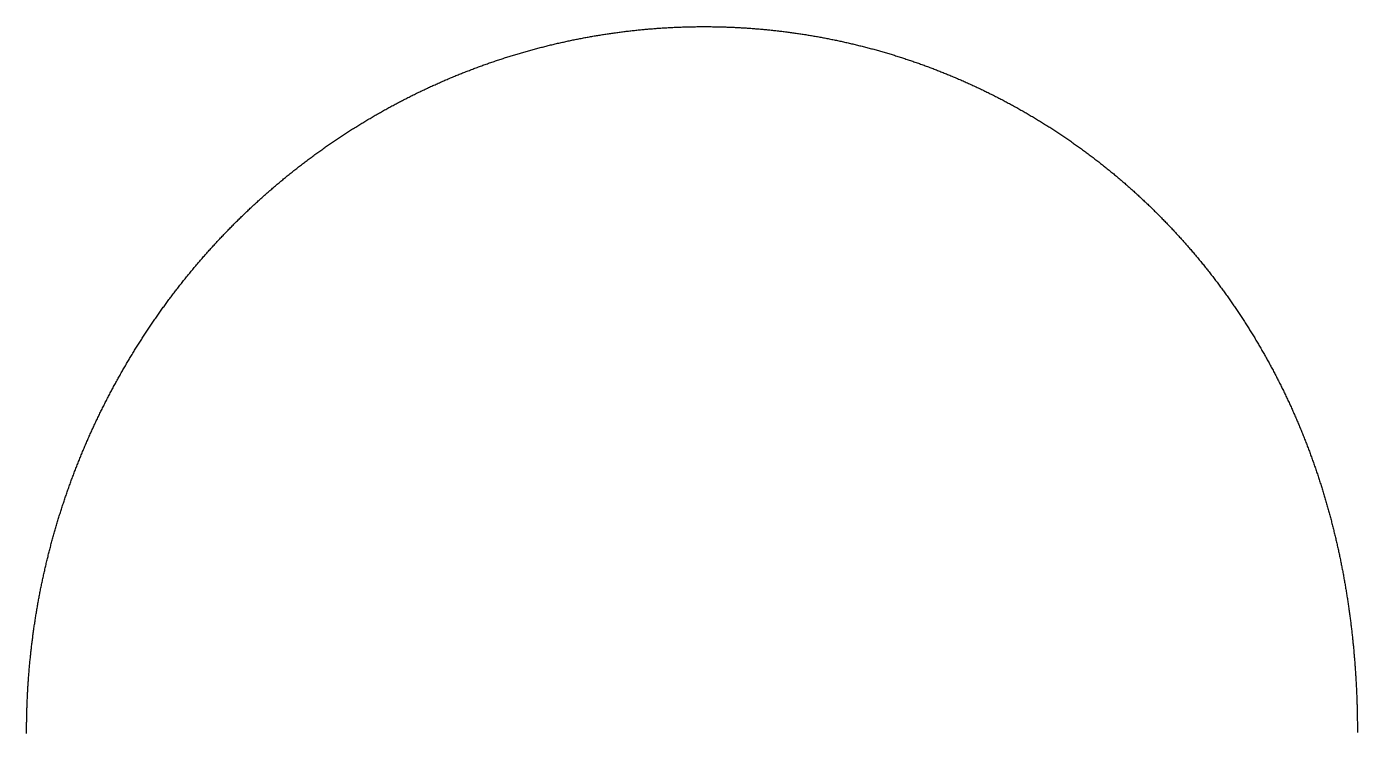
# Model space of a CAD drawing. Header units: metres. Extents: x -295 to 245, y -287 to 286.
# Drawn here: x -295 to 245, y 0 to 286 of the extents above; entities that cross this region are included whole.
import ezdxf

# ---------------------------------------------------------------- set-up
doc = ezdxf.new("R2010")
doc.units = ezdxf.units.M

msp = doc.modelspace()

# ---------------------------------------------------------------- linework, layer by layer
msp.add_lwpolyline([(-294.61, -0.89), (-294.61, -0.4), (-294.61, 0.08), (-294.61, 0.57), (-294.61, 1.06), (-294.6, 1.54), (-294.6, 2.03), (-294.6, 2.52), (-294.59, 3.01), (-294.59, 3.49), (-294.58, 3.98), (-294.57, 4.47), (-294.57, 4.95), (-294.56, 5.44), (-294.55, 5.93), (-294.54, 6.41), (-294.53, 6.9), (-294.52, 7.39), (-294.5, 7.88), (-294.49, 8.36), (-294.48, 8.85), (-294.46, 9.34), (-294.44, 9.82), (-294.43, 10.31), (-294.41, 10.8), (-294.39, 11.28), (-294.37, 11.77), (-294.35, 12.26), (-294.33, 12.74), (-294.31, 13.23), (-294.29, 13.72), (-294.27, 14.2), (-294.24, 14.69), (-294.22, 15.18), (-294.19, 15.66), (-294.17, 16.15), (-294.14, 16.64), (-294.11, 17.12), (-294.08, 17.61), (-294.05, 18.09), (-294.02, 18.58), (-293.99, 19.07), (-293.96, 19.55), (-293.93, 20.04), (-293.89, 20.52), (-293.86, 21.01), (-293.82, 21.5), (-293.79, 21.98), (-293.75, 22.47), (-293.71, 22.95), (-293.67, 23.44), (-293.64, 23.92), (-293.6, 24.41), (-293.55, 24.9), (-293.51, 25.38), (-293.47, 25.87), (-293.43, 26.35), (-293.38, 26.84), (-293.34, 27.32), (-293.29, 27.81), (-293.25, 28.29), (-293.2, 28.78), (-293.15, 29.26), (-293.1, 29.75), (-293.05, 30.23), (-293, 30.71), (-292.95, 31.2), (-292.9, 31.68), (-292.85, 32.17), (-292.79, 32.65), (-292.74, 33.14), (-292.68, 33.62), (-292.63, 34.1), (-292.57, 34.59), (-292.51, 35.07), (-292.46, 35.55), (-292.4, 36.04), (-292.34, 36.52), (-292.28, 37.01), (-292.21, 37.49), (-292.15, 37.97), (-292.09, 38.45), (-292.02, 38.94), (-291.96, 39.42), (-291.89, 39.9), (-291.83, 40.39), (-291.76, 40.87), (-291.69, 41.35), (-291.62, 41.83), (-291.55, 42.31), (-291.48, 42.8), (-291.41, 43.28), (-291.34, 43.76), (-291.27, 44.24), (-291.19, 44.72), (-291.12, 45.2), (-291.04, 45.69), (-290.97, 46.17), (-290.89, 46.65), (-290.81, 47.13), (-290.74, 47.61), (-290.66, 48.09), (-290.58, 48.57), (-290.5, 49.05), (-290.42, 49.53), (-290.33, 50.01), (-290.25, 50.49), (-290.17, 50.97), (-290.08, 51.45), (-290, 51.93), (-289.91, 52.41), (-289.82, 52.89), (-289.74, 53.37), (-289.65, 53.85), (-289.56, 54.33), (-289.47, 54.81), (-289.38, 55.28), (-289.28, 55.76), (-289.19, 56.24), (-289.1, 56.72), (-289, 57.2), (-288.91, 57.67), (-288.81, 58.15), (-288.72, 58.63), (-288.62, 59.11), (-288.52, 59.58), (-288.42, 60.06), (-288.32, 60.54), (-288.22, 61.01), (-288.12, 61.49), (-288.02, 61.97), (-287.92, 62.44), (-287.81, 62.92), (-287.71, 63.39), (-287.6, 63.87), (-287.5, 64.35), (-287.39, 64.82), (-287.28, 65.3), (-287.17, 65.77), (-287.06, 66.25), (-286.95, 66.72), (-286.84, 67.19), (-286.73, 67.67), (-286.62, 68.14), (-286.51, 68.62), (-286.39, 69.09), (-286.28, 69.56), (-286.16, 70.04), (-286.05, 70.51), (-285.93, 70.98), (-285.81, 71.45), (-285.69, 71.93), (-285.57, 72.4), (-285.45, 72.87), (-285.33, 73.34), (-285.21, 73.82), (-285.09, 74.29), (-284.97, 74.76), (-284.84, 75.23), (-284.72, 75.7), (-284.59, 76.17), (-284.47, 76.64), (-284.34, 77.11), (-284.21, 77.58), (-284.08, 78.05), (-283.95, 78.52), (-283.82, 78.99), (-283.69, 79.46), (-283.56, 79.93), (-283.43, 80.4), (-283.29, 80.87), (-283.16, 81.33), (-283.02, 81.8), (-282.89, 82.27), (-282.75, 82.74), (-282.62, 83.2), (-282.48, 83.67), (-282.34, 84.14), (-282.2, 84.61), (-282.06, 85.07), (-281.92, 85.54), (-281.78, 86), (-281.63, 86.47), (-281.49, 86.94), (-281.35, 87.4), (-281.2, 87.87), (-281.06, 88.33), (-280.91, 88.8), (-280.76, 89.26), (-280.61, 89.72), (-280.47, 90.19), (-280.32, 90.65), (-280.17, 91.11), (-280.01, 91.58), (-279.86, 92.04), (-279.71, 92.5), (-279.56, 92.97), (-279.4, 93.43), (-279.25, 93.89), (-279.09, 94.35), (-278.94, 94.81), (-278.78, 95.27), (-278.62, 95.73), (-278.46, 96.19), (-278.3, 96.65), (-278.14, 97.11), (-277.98, 97.57), (-277.82, 98.03), (-277.66, 98.49), (-277.49, 98.95), (-277.33, 99.41), (-277.16, 99.87), (-277, 100.33), (-276.83, 100.79), (-276.67, 101.24), (-276.5, 101.7), (-276.33, 102.16), (-276.16, 102.61), (-275.99, 103.07), (-275.82, 103.53), (-275.65, 103.98), (-275.48, 104.44), (-275.3, 104.89), (-275.13, 105.35), (-274.95, 105.8), (-274.78, 106.26), (-274.6, 106.71), (-274.43, 107.17), (-274.25, 107.62), (-274.07, 108.07), (-273.89, 108.53), (-273.71, 108.98), (-273.53, 109.43), (-273.35, 109.88), (-273.17, 110.33), (-272.98, 110.79), (-272.8, 111.24), (-272.62, 111.69), (-272.43, 112.14), (-272.25, 112.59), (-272.06, 113.04), (-271.87, 113.49), (-271.68, 113.94), (-271.5, 114.39), (-271.31, 114.84), (-271.12, 115.28), (-270.92, 115.73), (-270.73, 116.18), (-270.54, 116.63), (-270.35, 117.07), (-270.15, 117.52), (-269.96, 117.97), (-269.76, 118.41), (-269.57, 118.86), (-269.37, 119.31), (-269.17, 119.75), (-268.97, 120.2), (-268.78, 120.64), (-268.58, 121.08), (-268.38, 121.53), (-268.17, 121.97), (-267.97, 122.42), (-267.77, 122.86), (-267.57, 123.3), (-267.36, 123.74), (-267.16, 124.19), (-266.95, 124.63), (-266.74, 125.07), (-266.54, 125.51), (-266.33, 125.95), (-266.12, 126.39), (-265.91, 126.83), (-265.7, 127.27), (-265.49, 127.71), (-265.28, 128.15), (-265.07, 128.58), (-264.85, 129.02), (-264.64, 129.46), (-264.43, 129.9), (-264.21, 130.34), (-263.99, 130.77), (-263.78, 131.21), (-263.56, 131.64), (-263.34, 132.08), (-263.12, 132.51), (-262.9, 132.95), (-262.68, 133.38), (-262.46, 133.82), (-262.24, 134.25), (-262.02, 134.69), (-261.8, 135.12), (-261.57, 135.55), (-261.35, 135.98), (-261.12, 136.42), (-260.9, 136.85), (-260.67, 137.28), (-260.44, 137.71), (-260.22, 138.14), (-259.99, 138.57), (-259.76, 139), (-259.53, 139.43), (-259.3, 139.86), (-259.06, 140.29), (-258.83, 140.71), (-258.6, 141.14), (-258.36, 141.57), (-258.13, 142), (-257.9, 142.42), (-257.66, 142.85), (-257.42, 143.27), (-257.19, 143.7), (-256.95, 144.13), (-256.71, 144.55), (-256.47, 144.97), (-256.23, 145.4), (-255.99, 145.82), (-255.75, 146.24), (-255.51, 146.67), (-255.26, 147.09), (-255.02, 147.51), (-254.77, 147.93), (-254.53, 148.35), (-254.28, 148.77), (-254.04, 149.19), (-253.79, 149.61), (-253.54, 150.03), (-253.29, 150.45), (-253.05, 150.87), (-252.8, 151.29), (-252.55, 151.71), (-252.29, 152.12), (-252.04, 152.54), (-251.79, 152.96), (-251.54, 153.37), (-251.28, 153.79), (-251.03, 154.21), (-250.77, 154.62), (-250.52, 155.03), (-250.26, 155.45), (-250, 155.86), (-249.74, 156.28), (-249.49, 156.69), (-249.23, 157.1), (-248.97, 157.51), (-248.71, 157.92), (-248.44, 158.33), (-248.18, 158.74), (-247.92, 159.16), (-247.66, 159.56), (-247.39, 159.97), (-247.13, 160.38), (-246.86, 160.79), (-246.59, 161.2), (-246.33, 161.61), (-246.06, 162.01), (-245.79, 162.42), (-245.52, 162.83), (-245.25, 163.23), (-244.98, 163.64), (-244.71, 164.04), (-244.44, 164.45), (-244.17, 164.85), (-243.89, 165.25), (-243.62, 165.66), (-243.34, 166.06), (-243.07, 166.46), (-242.79, 166.86), (-242.52, 167.26), (-242.24, 167.66), (-241.96, 168.06), (-241.68, 168.46), (-241.4, 168.86), (-241.12, 169.26), (-240.84, 169.66), (-240.56, 170.05), (-240.28, 170.45), (-240, 170.85), (-239.71, 171.24), (-239.43, 171.64), (-239.14, 172.04), (-238.86, 172.43), (-238.57, 172.82), (-238.28, 173.22), (-238, 173.61), (-237.71, 174), (-237.42, 174.4), (-237.13, 174.79), (-236.84, 175.18), (-236.55, 175.57), (-236.26, 175.96), (-235.97, 176.35), (-235.67, 176.74), (-235.38, 177.13), (-235.08, 177.51), (-234.79, 177.9), (-234.49, 178.29), (-234.2, 178.68), (-233.9, 179.06), (-233.6, 179.45), (-233.31, 179.83), (-233.01, 180.22), (-232.71, 180.6), (-232.41, 180.99), (-232.11, 181.37), (-231.8, 181.75), (-231.5, 182.13), (-231.2, 182.51), (-230.9, 182.9), (-230.59, 183.28), (-230.29, 183.66), (-229.98, 184.04), (-229.67, 184.41), (-229.37, 184.79), (-229.06, 185.17), (-228.75, 185.55), (-228.44, 185.92), (-228.13, 186.3), (-227.82, 186.68), (-227.51, 187.05), (-227.2, 187.43), (-226.89, 187.8), (-226.58, 188.17), (-226.26, 188.55), (-225.95, 188.92), (-225.63, 189.29), (-225.32, 189.66), (-225, 190.03), (-224.69, 190.4), (-224.37, 190.77), (-224.05, 191.14), (-223.73, 191.51), (-223.41, 191.88), (-223.09, 192.25), (-222.77, 192.61), (-222.45, 192.98), (-222.13, 193.34), (-221.81, 193.71), (-221.49, 194.07), (-221.16, 194.44), (-220.84, 194.8), (-220.51, 195.17), (-220.19, 195.53), (-219.86, 195.89), (-219.54, 196.25), (-219.21, 196.61), (-218.88, 196.97), (-218.55, 197.33), (-218.22, 197.69), (-217.89, 198.05), (-217.56, 198.41), (-217.23, 198.76), (-216.9, 199.12), (-216.57, 199.48), (-216.23, 199.83), (-215.9, 200.19), (-215.57, 200.54), (-215.23, 200.9), (-214.9, 201.25), (-214.56, 201.6), (-214.22, 201.95), (-213.89, 202.31), (-213.55, 202.66), (-213.21, 203.01), (-212.87, 203.36), (-212.53, 203.71), (-212.19, 204.05), (-211.85, 204.4), (-211.51, 204.75), (-211.17, 205.1), (-210.82, 205.44), (-210.48, 205.79), (-210.14, 206.13), (-209.79, 206.48), (-209.45, 206.82), (-209.1, 207.16), (-208.76, 207.51), (-208.41, 207.85), (-208.06, 208.19), (-207.71, 208.53), (-207.36, 208.87), (-207.01, 209.21), (-206.67, 209.55), (-206.31, 209.89), (-205.96, 210.23), (-205.61, 210.56), (-205.26, 210.9), (-204.91, 211.23), (-204.55, 211.57), (-204.2, 211.9), (-203.84, 212.24), (-203.49, 212.57), (-203.13, 212.9), (-202.78, 213.24), (-202.42, 213.57), (-202.06, 213.9), (-201.71, 214.23), (-201.35, 214.56), (-200.99, 214.89), (-200.63, 215.22), (-200.27, 215.54), (-199.91, 215.87), (-199.54, 216.2), (-199.18, 216.52), (-198.82, 216.85), (-198.46, 217.17), (-198.09, 217.5), (-197.73, 217.82), (-197.36, 218.14), (-197, 218.46), (-196.63, 218.79), (-196.26, 219.11), (-195.9, 219.43), (-195.53, 219.75), (-195.16, 220.06), (-194.79, 220.38), (-194.42, 220.7), (-194.05, 221.02), (-193.68, 221.33), (-193.31, 221.65), (-192.94, 221.96), (-192.57, 222.28), (-192.19, 222.59), (-191.82, 222.9), (-191.45, 223.22), (-191.07, 223.53), (-190.7, 223.84), (-190.32, 224.15), (-189.95, 224.46), (-189.57, 224.77), (-189.19, 225.08), (-188.82, 225.38), (-188.44, 225.69), (-188.06, 226), (-187.68, 226.3), (-187.3, 226.61), (-186.92, 226.91), (-186.54, 227.21), (-186.16, 227.52), (-185.77, 227.82), (-185.39, 228.12), (-185.01, 228.42), (-184.62, 228.72), (-184.24, 229.02), (-183.86, 229.32), (-183.47, 229.62), (-183.08, 229.92), (-182.7, 230.21), (-182.31, 230.51), (-181.92, 230.8), (-181.54, 231.1), (-181.15, 231.39), (-180.76, 231.69), (-180.37, 231.98), (-179.98, 232.27), (-179.59, 232.56), (-179.2, 232.85), (-178.81, 233.14), (-178.41, 233.43), (-178.02, 233.72), (-177.63, 234.01), (-177.24, 234.3), (-176.84, 234.58), (-176.45, 234.87), (-176.05, 235.15), (-175.66, 235.44), (-175.26, 235.72), (-174.86, 236), (-174.47, 236.29), (-174.07, 236.57), (-173.67, 236.85), (-173.27, 237.13), (-172.87, 237.41), (-172.47, 237.69), (-172.07, 237.96), (-171.67, 238.24), (-171.27, 238.52), (-170.87, 238.79), (-170.47, 239.07), (-170.07, 239.34), (-169.66, 239.62), (-169.26, 239.89), (-168.86, 240.16), (-168.45, 240.43), (-168.05, 240.7), (-167.64, 240.97), (-167.24, 241.24), (-166.83, 241.51), (-166.42, 241.78), (-166.02, 242.05), (-165.61, 242.31), (-165.2, 242.58), (-164.79, 242.84), (-164.38, 243.11), (-163.97, 243.37), (-163.56, 243.63), (-163.15, 243.9), (-162.74, 244.16), (-162.33, 244.42), (-161.92, 244.68), (-161.5, 244.94), (-161.09, 245.2), (-160.68, 245.45), (-160.26, 245.71), (-159.85, 245.97), (-159.43, 246.22), (-159.02, 246.48), (-158.6, 246.73), (-158.19, 246.98), (-157.77, 247.24), (-157.35, 247.49), (-156.94, 247.74), (-156.52, 247.99), (-156.1, 248.24), (-155.68, 248.49), (-155.26, 248.73), (-154.84, 248.98), (-154.42, 249.23), (-154, 249.47), (-153.58, 249.72), (-153.16, 249.96), (-152.74, 250.21), (-152.31, 250.45), (-151.89, 250.69), (-151.47, 250.93), (-151.04, 251.17), (-150.62, 251.41), (-150.2, 251.65), (-149.77, 251.89), (-149.35, 252.13), (-148.92, 252.36), (-148.49, 252.6), (-148.07, 252.83), (-147.64, 253.07), (-147.21, 253.3), (-146.78, 253.53), (-146.36, 253.77), (-145.93, 254), (-145.5, 254.23), (-145.07, 254.46), (-144.64, 254.69), (-144.21, 254.91), (-143.78, 255.14), (-143.35, 255.37), (-142.92, 255.59), (-142.48, 255.82), (-142.05, 256.04), (-141.62, 256.27), (-141.18, 256.49), (-140.75, 256.71), (-140.32, 256.93), (-139.88, 257.15), (-139.45, 257.37), (-139.01, 257.59), (-138.58, 257.81), (-138.14, 258.03), (-137.7, 258.24), (-137.27, 258.46), (-136.83, 258.67), (-136.39, 258.89), (-135.95, 259.1), (-135.52, 259.31), (-135.08, 259.52), (-134.64, 259.74), (-134.2, 259.95), (-133.76, 260.15), (-133.32, 260.36), (-132.88, 260.57), (-132.44, 260.78), (-132, 260.98), (-131.55, 261.19), (-131.11, 261.39), (-130.67, 261.6), (-130.23, 261.8), (-129.78, 262), (-129.34, 262.2), (-128.9, 262.4), (-128.45, 262.6), (-128.01, 262.8), (-127.56, 263), (-127.12, 263.2), (-126.67, 263.39), (-126.23, 263.59), (-125.78, 263.79), (-125.33, 263.98), (-124.88, 264.17), (-124.44, 264.36), (-123.99, 264.56), (-123.54, 264.75), (-123.09, 264.94), (-122.64, 265.13), (-122.19, 265.31), (-121.75, 265.5), (-121.3, 265.69), (-120.84, 265.87), (-120.39, 266.06), (-119.94, 266.24), (-119.49, 266.43), (-119.04, 266.61), (-118.59, 266.79), (-118.14, 266.97), (-117.68, 267.15), (-117.23, 267.33), (-116.78, 267.51), (-116.32, 267.69), (-115.87, 267.87), (-115.42, 268.04), (-114.96, 268.22), (-114.51, 268.39), (-114.05, 268.57), (-113.6, 268.74), (-113.14, 268.91), (-112.68, 269.08), (-112.23, 269.25), (-111.77, 269.42), (-111.31, 269.59), (-110.86, 269.76), (-110.4, 269.92), (-109.94, 270.09), (-109.48, 270.26), (-109.03, 270.42), (-108.57, 270.58), (-108.11, 270.75), (-107.65, 270.91), (-107.19, 271.07), (-106.73, 271.23), (-106.27, 271.39), (-105.81, 271.55), (-105.35, 271.71), (-104.89, 271.86), (-104.42, 272.02), (-103.96, 272.17), (-103.5, 272.33), (-103.04, 272.48), (-102.58, 272.64), (-102.11, 272.79), (-101.65, 272.94), (-101.19, 273.09), (-100.72, 273.24), (-100.26, 273.39), (-99.79, 273.53), (-99.33, 273.68), (-98.87, 273.83), (-98.4, 273.97), (-97.94, 274.12), (-97.47, 274.26), (-97, 274.4), (-96.54, 274.54), (-96.07, 274.69), (-95.61, 274.83), (-95.14, 274.96), (-94.67, 275.1), (-94.2, 275.24), (-93.74, 275.38), (-93.27, 275.51), (-92.8, 275.65), (-92.33, 275.78), (-91.86, 275.92), (-91.4, 276.05), (-90.93, 276.18), (-90.46, 276.31), (-89.99, 276.44), (-89.52, 276.57), (-89.05, 276.7), (-88.58, 276.82), (-88.11, 276.95), (-87.64, 277.08), (-87.17, 277.2), (-86.69, 277.32), (-86.22, 277.45), (-85.75, 277.57), (-85.28, 277.69), (-84.81, 277.81), (-84.34, 277.93), (-83.86, 278.05), (-83.39, 278.17), (-82.92, 278.28), (-82.44, 278.4), (-81.97, 278.51), (-81.5, 278.63), (-81.02, 278.74), (-80.55, 278.85), (-80.08, 278.97), (-79.6, 279.08), (-79.13, 279.19), (-78.65, 279.3), (-78.18, 279.4), (-77.7, 279.51), (-77.23, 279.62), (-76.75, 279.72), (-76.28, 279.83), (-75.8, 279.93), (-75.32, 280.04), (-74.85, 280.14), (-74.37, 280.24), (-73.89, 280.34), (-73.42, 280.44), (-72.94, 280.54), (-72.46, 280.64), (-71.99, 280.73), (-71.51, 280.83), (-71.03, 280.92), (-70.55, 281.02), (-70.07, 281.11), (-69.6, 281.2), (-69.12, 281.3), (-68.64, 281.39), (-68.16, 281.48), (-67.68, 281.56), (-67.2, 281.65), (-66.72, 281.74), (-66.24, 281.83), (-65.76, 281.91), (-65.28, 282), (-64.8, 282.08), (-64.32, 282.16), (-63.84, 282.24), (-63.36, 282.33), (-62.88, 282.41), (-62.4, 282.48), (-61.92, 282.56), (-61.44, 282.64), (-60.96, 282.72), (-60.48, 282.79), (-60, 282.87), (-59.52, 282.94), (-59.03, 283.02), (-58.55, 283.09), (-58.07, 283.16), (-57.59, 283.23), (-57.11, 283.3), (-56.63, 283.37), (-56.14, 283.44), (-55.66, 283.5), (-55.18, 283.57), (-54.69, 283.63), (-54.21, 283.7), (-53.73, 283.76), (-53.25, 283.82), (-52.76, 283.88), (-52.28, 283.95), (-51.8, 284.01), (-51.31, 284.06), (-50.83, 284.12), (-50.35, 284.18), (-49.86, 284.24), (-49.38, 284.29), (-48.89, 284.35), (-48.41, 284.4), (-47.92, 284.45), (-47.44, 284.5), (-46.96, 284.55), (-46.47, 284.6), (-45.99, 284.65), (-45.5, 284.7), (-45.02, 284.75), (-44.53, 284.79), (-44.05, 284.84), (-43.56, 284.88), (-43.08, 284.93), (-42.59, 284.97), (-42.11, 285.01), (-41.62, 285.05), (-41.14, 285.09), (-40.65, 285.13), (-40.16, 285.17), (-39.68, 285.21), (-39.19, 285.24), (-38.71, 285.28), (-38.22, 285.31), (-37.74, 285.35), (-37.25, 285.38), (-36.76, 285.41), (-36.28, 285.44), (-35.79, 285.47), (-35.31, 285.5), (-34.82, 285.53), (-34.33, 285.56), (-33.85, 285.59), (-33.36, 285.61), (-32.87, 285.64), (-32.39, 285.66), (-31.9, 285.68), (-31.41, 285.71), (-30.93, 285.73), (-30.44, 285.75), (-29.95, 285.77), (-29.47, 285.79), (-28.98, 285.8), (-28.49, 285.82), (-28.01, 285.84), (-27.52, 285.85), (-27.03, 285.87), (-26.55, 285.88), (-26.06, 285.89), (-25.57, 285.9), (-25.08, 285.91), (-24.6, 285.92), (-24.11, 285.93), (-23.62, 285.94), (-23.14, 285.94), (-22.65, 285.95), (-22.16, 285.95), (-21.68, 285.96), (-21.19, 285.96), (-20.7, 285.96), (-20.21, 285.97), (-19.73, 285.97), (-19.24, 285.97), (-18.75, 285.96), (-18.27, 285.96), (-17.78, 285.96), (-17.29, 285.95), (-16.8, 285.95), (-16.32, 285.94), (-15.83, 285.94), (-15.34, 285.93), (-14.86, 285.92), (-14.37, 285.91), (-13.88, 285.9), (-13.4, 285.89), (-12.91, 285.88), (-12.42, 285.86), (-11.93, 285.85), (-11.45, 285.84), (-10.96, 285.82), (-10.47, 285.8), (-9.99, 285.79), (-9.5, 285.77), (-9.01, 285.75), (-8.53, 285.73), (-8.04, 285.71), (-7.55, 285.68), (-7.07, 285.66), (-6.58, 285.64), (-6.09, 285.61), (-5.61, 285.59), (-5.12, 285.56), (-4.63, 285.53), (-4.15, 285.5), (-3.66, 285.47), (-3.18, 285.44), (-2.69, 285.41), (-2.2, 285.38), (-1.72, 285.35), (-1.23, 285.31), (-0.75, 285.28), (-0.26, 285.24), (0.23, 285.21), (0.71, 285.17), (1.2, 285.13), (1.68, 285.09), (2.17, 285.05), (2.65, 285.01), (3.14, 284.97), (3.62, 284.93), (4.11, 284.88), (4.59, 284.84), (5.08, 284.79), (5.56, 284.74), (6.05, 284.7), (6.53, 284.65), (7.02, 284.6), (7.5, 284.55), (7.99, 284.5), (8.47, 284.45), (8.95, 284.39), (9.44, 284.34), (9.92, 284.29), (10.41, 284.23), (10.89, 284.17), (11.37, 284.12), (11.86, 284.06), (12.34, 284), (12.83, 283.94), (13.31, 283.88), (13.79, 283.82), (14.27, 283.75), (14.76, 283.69), (15.24, 283.62), (15.72, 283.56), (16.21, 283.49), (16.69, 283.43), (17.17, 283.36), (17.65, 283.29), (18.13, 283.22), (18.62, 283.15), (19.1, 283.08), (19.58, 283), (20.06, 282.93), (20.54, 282.86), (21.02, 282.78), (21.51, 282.7), (21.99, 282.63), (22.47, 282.55), (22.95, 282.47), (23.43, 282.39), (23.91, 282.31), (24.39, 282.23), (24.87, 282.15), (25.35, 282.06), (25.83, 281.98), (26.31, 281.89), (26.79, 281.81), (27.27, 281.72), (27.75, 281.63), (28.22, 281.54), (28.7, 281.45), (29.18, 281.36), (29.66, 281.27), (30.14, 281.18), (30.62, 281.09), (31.1, 280.99), (31.57, 280.9), (32.05, 280.8), (32.53, 280.7), (33, 280.61), (33.48, 280.51), (33.96, 280.41), (34.44, 280.31), (34.91, 280.21), (35.39, 280.1), (35.86, 280), (36.34, 279.9), (36.82, 279.79), (37.29, 279.69), (37.77, 279.58), (38.24, 279.47), (38.72, 279.36), (39.19, 279.25), (39.67, 279.14), (40.14, 279.03), (40.61, 278.92), (41.09, 278.81), (41.56, 278.69), (42.04, 278.58), (42.51, 278.46), (42.98, 278.35), (43.45, 278.23), (43.93, 278.11), (44.4, 277.99), (44.87, 277.87), (45.34, 277.75), (45.81, 277.63), (46.29, 277.51), (46.76, 277.39), (47.23, 277.26), (47.7, 277.14), (48.17, 277.01), (48.64, 276.88), (49.11, 276.76), (49.58, 276.63), (50.05, 276.5), (50.52, 276.37), (50.99, 276.24), (51.46, 276.1), (51.93, 275.97), (52.39, 275.84), (52.86, 275.7), (53.33, 275.57), (53.8, 275.43), (54.26, 275.29), (54.73, 275.15), (55.2, 275.01), (55.66, 274.87), (56.13, 274.73), (56.6, 274.59), (57.06, 274.45), (57.53, 274.31), (57.99, 274.16), (58.46, 274.02), (58.92, 273.87), (59.39, 273.72), (59.85, 273.57), (60.32, 273.43), (60.78, 273.28), (61.24, 273.12), (61.7, 272.97), (62.17, 272.82), (62.63, 272.67), (63.09, 272.51), (63.55, 272.36), (64.02, 272.2), (64.48, 272.05), (64.94, 271.89), (65.4, 271.73), (65.86, 271.57), (66.32, 271.41), (66.78, 271.25), (67.24, 271.09), (67.7, 270.93), (68.16, 270.76), (68.61, 270.6), (69.07, 270.43), (69.53, 270.27), (69.99, 270.1), (70.45, 269.93), (70.9, 269.76), (71.36, 269.59), (71.82, 269.42), (72.27, 269.25), (72.73, 269.08), (73.18, 268.91), (73.64, 268.73), (74.09, 268.56), (74.55, 268.38), (75, 268.21), (75.45, 268.03), (75.91, 267.85), (76.36, 267.67), (76.81, 267.49), (77.27, 267.31), (77.72, 267.13), (78.17, 266.95), (78.62, 266.77), (79.07, 266.58), (79.52, 266.4), (79.97, 266.21), (80.42, 266.03), (80.87, 265.84), (81.32, 265.65), (81.77, 265.46), (82.22, 265.27), (82.67, 265.08), (83.12, 264.89), (83.56, 264.7), (84.01, 264.5), (84.46, 264.31), (84.9, 264.11), (85.35, 263.92), (85.8, 263.72), (86.24, 263.52), (86.69, 263.33), (87.13, 263.13), (87.57, 262.93), (88.02, 262.73), (88.46, 262.52), (88.9, 262.32), (89.35, 262.12), (89.79, 261.91), (90.23, 261.71), (90.67, 261.5), (91.11, 261.3), (91.55, 261.09), (92, 260.88), (92.44, 260.67), (92.87, 260.46), (93.31, 260.25), (93.75, 260.04), (94.19, 259.83), (94.63, 259.61), (95.07, 259.4), (95.5, 259.19), (95.94, 258.97), (96.38, 258.75), (96.81, 258.54), (97.25, 258.32), (97.68, 258.1), (98.12, 257.88), (98.55, 257.66), (98.99, 257.44), (99.42, 257.21), (99.85, 256.99), (100.29, 256.77), (100.72, 256.54), (101.15, 256.32), (101.58, 256.09), (102.01, 255.86), (102.44, 255.64), (102.87, 255.41), (103.3, 255.18), (103.73, 254.95), (104.16, 254.72), (104.59, 254.48), (105.02, 254.25), (105.44, 254.02), (105.87, 253.78), (106.3, 253.55), (106.72, 253.31), (107.15, 253.08), (107.57, 252.84), (108, 252.6), (108.42, 252.36), (108.85, 252.12), (109.27, 251.88), (109.69, 251.64), (110.12, 251.4), (110.54, 251.15), (110.96, 250.91), (111.38, 250.67), (111.8, 250.42), (112.22, 250.17), (112.64, 249.93), (113.06, 249.68), (113.48, 249.43), (113.9, 249.18), (114.32, 248.93), (114.73, 248.68), (115.15, 248.43), (115.57, 248.18), (115.98, 247.92), (116.4, 247.67), (116.81, 247.41), (117.23, 247.16), (117.64, 246.9), (118.06, 246.64), (118.47, 246.39), (118.88, 246.13), (119.3, 245.87), (119.71, 245.61), (120.12, 245.35), (120.53, 245.09), (120.94, 244.82), (121.35, 244.56), (121.76, 244.3), (122.17, 244.03), (122.58, 243.76), (122.98, 243.5), (123.39, 243.23), (123.8, 242.96), (124.2, 242.69), (124.61, 242.42), (125.02, 242.15), (125.42, 241.88), (125.82, 241.61), (126.23, 241.34), (126.63, 241.07), (127.03, 240.79), (127.44, 240.52), (127.84, 240.24), (128.24, 239.97), (128.64, 239.69), (129.04, 239.41), (129.44, 239.13), (129.84, 238.85), (130.24, 238.57), (130.64, 238.29), (131.03, 238.01), (131.43, 237.73), (131.83, 237.45), (132.22, 237.16), (132.62, 236.88), (133.01, 236.59), (133.41, 236.31), (133.8, 236.02), (134.19, 235.73), (134.59, 235.44), (134.98, 235.16), (135.37, 234.87), (135.76, 234.57), (136.15, 234.28), (136.54, 233.99), (136.93, 233.7), (137.32, 233.41), (137.71, 233.11), (138.1, 232.82), (138.48, 232.52), (138.87, 232.23), (139.26, 231.93), (139.64, 231.63), (140.03, 231.33), (140.41, 231.03), (140.8, 230.73), (141.18, 230.43), (141.56, 230.13), (141.94, 229.83), (142.33, 229.53), (142.71, 229.22), (143.09, 228.92), (143.47, 228.61), (143.85, 228.31), (144.23, 228), (144.6, 227.7), (144.98, 227.39), (145.36, 227.08), (145.73, 226.77), (146.11, 226.46), (146.49, 226.15), (146.86, 225.84), (147.23, 225.53), (147.61, 225.22), (147.98, 224.9), (148.35, 224.59), (148.73, 224.27), (149.1, 223.96), (149.47, 223.64), (149.84, 223.32), (150.21, 223.01), (150.58, 222.69), (150.94, 222.37), (151.31, 222.05), (151.68, 221.73), (152.05, 221.41), (152.41, 221.09), (152.78, 220.77), (153.14, 220.44), (153.5, 220.12), (153.87, 219.8), (154.23, 219.47), (154.59, 219.14), (154.95, 218.82), (155.32, 218.49), (155.68, 218.16), (156.04, 217.83), (156.4, 217.51), (156.75, 217.18), (157.11, 216.85), (157.47, 216.51), (157.83, 216.18), (158.18, 215.85), (158.54, 215.52), (158.89, 215.18), (159.25, 214.85), (159.6, 214.51), (159.95, 214.18), (160.31, 213.84), (160.66, 213.51), (161.01, 213.17), (161.36, 212.83), (161.71, 212.49), (162.06, 212.15), (162.41, 211.81), (162.75, 211.47), (163.1, 211.13), (163.45, 210.79), (163.79, 210.44), (164.14, 210.1), (164.48, 209.75), (164.83, 209.41), (165.17, 209.06), (165.51, 208.72), (165.86, 208.37), (166.2, 208.02), (166.54, 207.68), (166.88, 207.33), (167.22, 206.98), (167.56, 206.63), (167.89, 206.28), (168.23, 205.93), (168.57, 205.57), (168.91, 205.22), (169.24, 204.87), (169.58, 204.52), (169.91, 204.16), (170.24, 203.81), (170.58, 203.45), (170.91, 203.09), (171.24, 202.74), (171.57, 202.38), (171.9, 202.02), (172.23, 201.66), (172.56, 201.3), (172.89, 200.94), (173.22, 200.58), (173.54, 200.22), (173.87, 199.86), (174.19, 199.5), (174.52, 199.14), (174.84, 198.77), (175.17, 198.41), (175.49, 198.04), (175.81, 197.68), (176.13, 197.31), (176.45, 196.95), (176.77, 196.58), (177.09, 196.21), (177.41, 195.84), (177.73, 195.47), (178.05, 195.1), (178.37, 194.73), (178.68, 194.36), (179, 193.99), (179.31, 193.62), (179.63, 193.25), (179.94, 192.87), (180.25, 192.5), (180.56, 192.13), (180.87, 191.75), (181.18, 191.38), (181.49, 191), (181.8, 190.62), (182.11, 190.25), (182.42, 189.87), (182.73, 189.49), (183.03, 189.11), (183.34, 188.73), (183.64, 188.35), (183.95, 187.97), (184.25, 187.59), (184.55, 187.21), (184.86, 186.83), (185.16, 186.45), (185.46, 186.06), (185.76, 185.68), (186.06, 185.29), (186.35, 184.91), (186.65, 184.52), (186.95, 184.14), (187.25, 183.75), (187.54, 183.36), (187.84, 182.98), (188.13, 182.59), (188.42, 182.2), (188.72, 181.81), (189.01, 181.42), (189.3, 181.03), (189.59, 180.64), (189.88, 180.25), (190.17, 179.86), (190.46, 179.46), (190.75, 179.07), (191.03, 178.68), (191.32, 178.28), (191.61, 177.89), (191.89, 177.49), (192.17, 177.1), (192.46, 176.7), (192.74, 176.3), (193.02, 175.91), (193.3, 175.51), (193.58, 175.11), (193.86, 174.71), (194.14, 174.31), (194.42, 173.91), (194.7, 173.51), (194.97, 173.11), (195.25, 172.71), (195.53, 172.31), (195.8, 171.91), (196.07, 171.5), (196.35, 171.1), (196.62, 170.7), (196.89, 170.29), (197.16, 169.89), (197.43, 169.48), (197.7, 169.07), (197.97, 168.67), (198.24, 168.26), (198.51, 167.85), (198.77, 167.45), (199.04, 167.04), (199.3, 166.63), (199.57, 166.22), (199.83, 165.81), (200.09, 165.4), (200.35, 164.99), (200.62, 164.58), (200.88, 164.17), (201.14, 163.75), (201.39, 163.34), (201.65, 162.93), (201.91, 162.51), (202.17, 162.1), (202.42, 161.69), (202.68, 161.27), (202.93, 160.86), (203.19, 160.44), (203.44, 160.02), (203.69, 159.61), (203.94, 159.19), (204.19, 158.77), (204.44, 158.35), (204.69, 157.94), (204.94, 157.52), (205.19, 157.1), (205.43, 156.68), (205.68, 156.26), (205.93, 155.84), (206.17, 155.41), (206.41, 154.99), (206.66, 154.57), (206.9, 154.15), (207.14, 153.73), (207.38, 153.3), (207.62, 152.88), (207.86, 152.45), (208.1, 152.03), (208.34, 151.6), (208.57, 151.18), (208.81, 150.75), (209.05, 150.33), (209.28, 149.9), (209.51, 149.47), (209.75, 149.04), (209.98, 148.62), (210.21, 148.19), (210.44, 147.76), (210.67, 147.33), (210.9, 146.9), (211.13, 146.47), (211.36, 146.04), (211.58, 145.61), (211.81, 145.18), (212.04, 144.74), (212.26, 144.31), (212.48, 143.88), (212.71, 143.45), (212.93, 143.01), (213.15, 142.58), (213.37, 142.14), (213.59, 141.71), (213.81, 141.27), (214.03, 140.84), (214.25, 140.4), (214.46, 139.97), (214.68, 139.53), (214.89, 139.09), (215.11, 138.66), (215.32, 138.22), (215.53, 137.78), (215.75, 137.34), (215.96, 136.9), (216.17, 136.46), (216.38, 136.02), (216.59, 135.58), (216.8, 135.14), (217, 134.7), (217.21, 134.26), (217.42, 133.82), (217.62, 133.38), (217.83, 132.94), (218.03, 132.49), (218.23, 132.05), (218.43, 131.61), (218.64, 131.16), (218.84, 130.72), (219.04, 130.28), (219.23, 129.83), (219.43, 129.39), (219.63, 128.94), (219.83, 128.5), (220.02, 128.05), (220.22, 127.6), (220.41, 127.16), (220.6, 126.71), (220.8, 126.26), (220.99, 125.81), (221.18, 125.37), (221.37, 124.92), (221.56, 124.47), (221.75, 124.02), (221.94, 123.57), (222.12, 123.12), (222.31, 122.67), (222.49, 122.22), (222.68, 121.77), (222.86, 121.32), (223.05, 120.87), (223.23, 120.41), (223.41, 119.96), (223.59, 119.51), (223.77, 119.06), (223.95, 118.6), (224.13, 118.15), (224.31, 117.7), (224.48, 117.24), (224.66, 116.79), (224.83, 116.34), (225.01, 115.88), (225.18, 115.43), (225.36, 114.97), (225.53, 114.51), (225.7, 114.06), (225.87, 113.6), (226.04, 113.15), (226.21, 112.69), (226.38, 112.23), (226.54, 111.77), (226.71, 111.32), (226.88, 110.86), (227.04, 110.4), (227.21, 109.94), (227.37, 109.48), (227.53, 109.02), (227.69, 108.56), (227.85, 108.1), (228.01, 107.64), (228.17, 107.18), (228.33, 106.72), (228.49, 106.26), (228.65, 105.8), (228.8, 105.34), (228.96, 104.88), (229.12, 104.42), (229.27, 103.96), (229.42, 103.49), (229.58, 103.03), (229.73, 102.57), (229.88, 102.1), (230.03, 101.64), (230.18, 101.18), (230.33, 100.71), (230.47, 100.25), (230.62, 99.78), (230.77, 99.32), (230.91, 98.86), (231.06, 98.39), (231.2, 97.92), (231.35, 97.46), (231.49, 96.99), (231.63, 96.53), (231.77, 96.06), (231.91, 95.59), (232.05, 95.13), (232.19, 94.66), (232.33, 94.19), (232.46, 93.73), (232.6, 93.26), (232.73, 92.79), (232.87, 92.32), (233, 91.85), (233.14, 91.39), (233.27, 90.92), (233.4, 90.45), (233.53, 89.98), (233.66, 89.51), (233.79, 89.04), (233.92, 88.57), (234.05, 88.1), (234.17, 87.63), (234.3, 87.16), (234.43, 86.69), (234.55, 86.22), (234.68, 85.75), (234.8, 85.28), (234.92, 84.8), (235.04, 84.33), (235.16, 83.86), (235.28, 83.39), (235.4, 82.92), (235.52, 82.44), (235.64, 81.97), (235.76, 81.5), (235.87, 81.03), (235.99, 80.55), (236.11, 80.08), (236.22, 79.61), (236.33, 79.13), (236.45, 78.66), (236.56, 78.18), (236.67, 77.71), (236.78, 77.24), (236.89, 76.76), (237, 76.29), (237.11, 75.81), (237.21, 75.34), (237.32, 74.86), (237.43, 74.39), (237.53, 73.91), (237.64, 73.43), (237.74, 72.96), (237.84, 72.48), (237.95, 72.01), (238.05, 71.53), (238.15, 71.05), (238.25, 70.58), (238.35, 70.1), (238.45, 69.62), (238.55, 69.15), (238.64, 68.67), (238.74, 68.19), (238.84, 67.71), (238.93, 67.24), (239.03, 66.76), (239.12, 66.28), (239.21, 65.8), (239.3, 65.32), (239.4, 64.84), (239.49, 64.37), (239.58, 63.89), (239.67, 63.41), (239.75, 62.93), (239.84, 62.45), (239.93, 61.97), (240.02, 61.49), (240.1, 61.01), (240.19, 60.53), (240.27, 60.05), (240.35, 59.57), (240.44, 59.09), (240.52, 58.61), (240.6, 58.13), (240.68, 57.65), (240.76, 57.17), (240.84, 56.69), (240.92, 56.21), (241, 55.73), (241.07, 55.25), (241.15, 54.77), (241.23, 54.29), (241.3, 53.81), (241.38, 53.32), (241.45, 52.84), (241.52, 52.36), (241.59, 51.88), (241.67, 51.4), (241.74, 50.91), (241.81, 50.43), (241.88, 49.95), (241.94, 49.47), (242.01, 48.99), (242.08, 48.5), (242.15, 48.02), (242.21, 47.54), (242.28, 47.06), (242.34, 46.57), (242.41, 46.09), (242.47, 45.61), (242.53, 45.12), (242.59, 44.64), (242.65, 44.16), (242.71, 43.67), (242.77, 43.19), (242.83, 42.71), (242.89, 42.22), (242.95, 41.74), (243, 41.26), (243.06, 40.77), (243.12, 40.29), (243.17, 39.8), (243.22, 39.32), (243.28, 38.84), (243.33, 38.35), (243.38, 37.87), (243.43, 37.38), (243.48, 36.9), (243.53, 36.41), (243.58, 35.93), (243.63, 35.44), (243.68, 34.96), (243.73, 34.48), (243.77, 33.99), (243.82, 33.51), (243.86, 33.02), (243.91, 32.54), (243.95, 32.05), (243.99, 31.56), (244.04, 31.08), (244.08, 30.59), (244.12, 30.11), (244.16, 29.62), (244.2, 29.14), (244.24, 28.65), (244.28, 28.17), (244.31, 27.68), (244.35, 27.2), (244.39, 26.71), (244.42, 26.22), (244.46, 25.74), (244.49, 25.25), (244.53, 24.77), (244.56, 24.28), (244.59, 23.79), (244.62, 23.31), (244.65, 22.82), (244.68, 22.34), (244.71, 21.85), (244.74, 21.36), (244.77, 20.88), (244.8, 20.39), (244.83, 19.9), (244.85, 19.42), (244.88, 18.93), (244.9, 18.44), (244.93, 17.96), (244.95, 17.47), (244.97, 16.99), (245, 16.5), (245.02, 16.01), (245.04, 15.53), (245.06, 15.04), (245.08, 14.55), (245.1, 14.07), (245.12, 13.58), (245.13, 13.09), (245.15, 12.61), (245.17, 12.12), (245.18, 11.63), (245.2, 11.14), (245.21, 10.66), (245.23, 10.17), (245.24, 9.68), (245.25, 9.2), (245.26, 8.71), (245.27, 8.22), (245.29, 7.74), (245.3, 7.25), (245.3, 6.76), (245.31, 6.27), (245.32, 5.79), (245.33, 5.3), (245.34, 4.81), (245.34, 4.33), (245.35, 3.84), (245.35, 3.35), (245.35, 2.87), (245.36, 2.38), (245.36, 1.89), (245.36, 1.4), (245.36, 0.92), (245.36, 0.43), (245.36, 0), (245.36, 0), (245.36, -0.06), (245.36, -0.54)])

doc.saveas('drawing.dxf')
